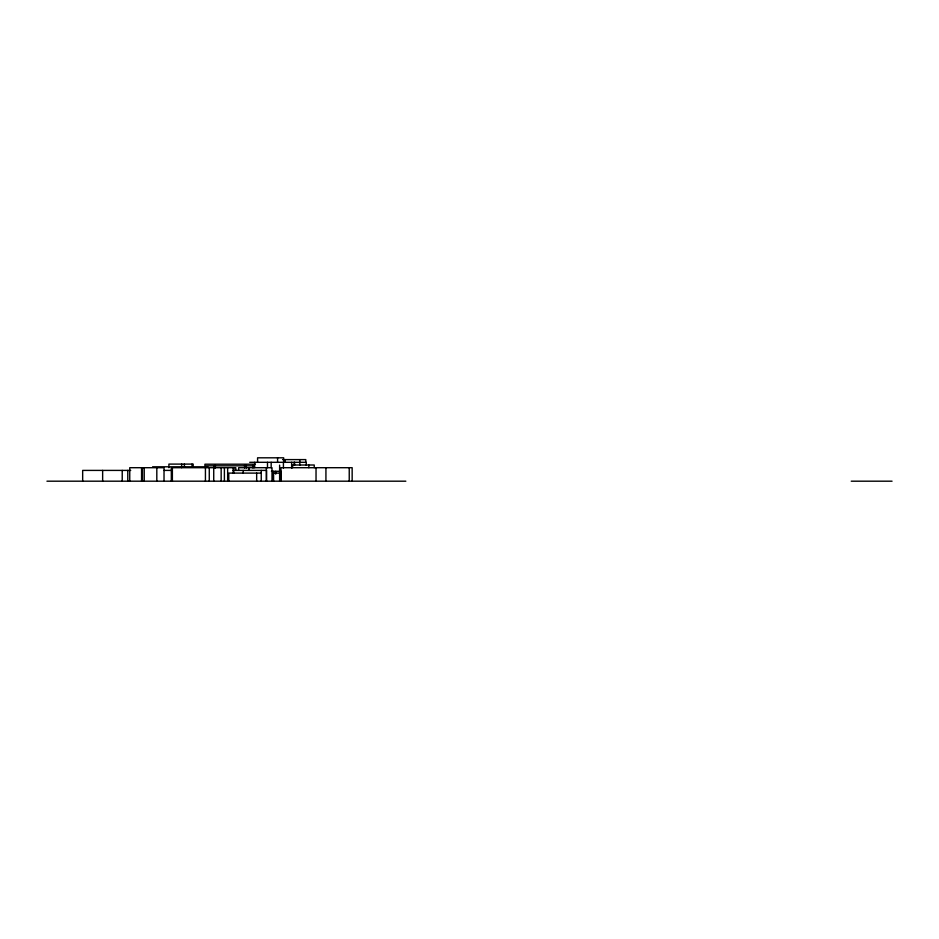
<?xml version="1.0" encoding="UTF-8"?>
<svg xmlns="http://www.w3.org/2000/svg" width="939" height="939" viewBox="0 0 939 939"><rect width="100%" height="100%" fill="white"/><g stroke="black" fill="none" stroke-linecap="round" stroke-linejoin="round"><path stroke-width="1.41" d="M282.592 459.605L305.785 459.605L305.785 462.305M249.715 462.305L306.255 462.305L306.255 465.216M255.431 464.206L204.925 464.206L204.925 465.826L254.234 465.826M152.599 466.8L207.895 466.8M130.697 470.404L82.667 470.404L82.667 481.191M164.043 470.404L171.555 470.404M232.942 470.404L266.559 470.404L266.559 481.191M271.441 471.296L281.148 471.296M261.253 473.103L228.776 473.103L228.776 481.191M281.242 473.103L272.873 473.103L272.873 481.191M46.95 481.191L405.836 481.191M851.239 481.191L892.05 481.191M352.16 481.191L352.16 467.704L280.949 467.704L280.949 481.191M349.238 467.704L349.238 481.191M325.927 467.704L325.927 481.191M316.032 467.704L316.032 481.191M314.236 467.704L314.236 465.005L292.639 465.005L292.639 467.704M308.837 465.005L308.837 467.704M299.811 459.605L299.811 465.216M294.576 462.305L294.576 465.216M294.177 462.305L294.177 465.216M291.63 462.305L291.63 468.115M285.174 459.605L285.174 462.305M283.66 462.305L283.66 457.809L257.579 457.809L257.579 462.305M283.425 462.305L283.425 468.115M280.82 473.103L280.82 481.191M280.045 473.103L280.045 481.191M279.622 465.122L279.622 481.191M277.58 457.809L277.58 462.305M275.737 471.296L275.737 474.125M273.589 471.296L273.589 481.191M272.005 481.191L272.005 467.704L238.635 467.704L238.635 470.404M271.171 462.305L271.171 467.704M267.486 462.305L267.486 467.704M266.359 467.704L266.359 481.191M261.253 470.404L261.253 481.191M256.664 473.103L256.664 481.191M254.68 462.305L254.68 467.704M252.978 465.122L252.978 468.045M249.164 467.704L249.164 470.404M248.858 467.704L248.858 470.404M246.311 465.122L246.311 468.045M244.621 465.122L244.621 468.045M243.166 470.404L243.166 473.103M235.783 470.404L235.783 467.704L171.321 467.704L171.321 481.191M233.764 467.704L233.764 473.103M233.189 467.704L233.189 473.103M227.649 467.704L227.649 481.191M224.398 467.704L224.398 481.191M221.158 467.704L221.158 481.191M215.348 465.122L215.348 468.045M213.799 465.627L213.799 468.455M213.728 467.704L213.728 481.191M209.268 467.704L209.268 481.191M205.43 467.704L205.43 481.191M193.188 466.953L193.188 464.101L168.903 464.101L168.903 467.704M192.014 464.101L192.014 466.953M184.384 464.101L184.384 466.953M181.65 464.101L181.65 467.704M172.377 467.704L172.377 481.191M172.13 467.704L172.13 481.191M164.02 481.191L164.02 467.704L129.746 467.704L129.746 481.191M156.813 467.704L156.813 481.191M144.23 467.704L144.23 481.191M142.423 467.704L142.423 481.191M141.812 467.704L141.812 481.191M141.566 467.704L141.566 481.191M127.786 470.404L127.786 481.191M122.223 470.404L122.223 481.191M102.644 470.404L102.644 481.191"/></g></svg>
